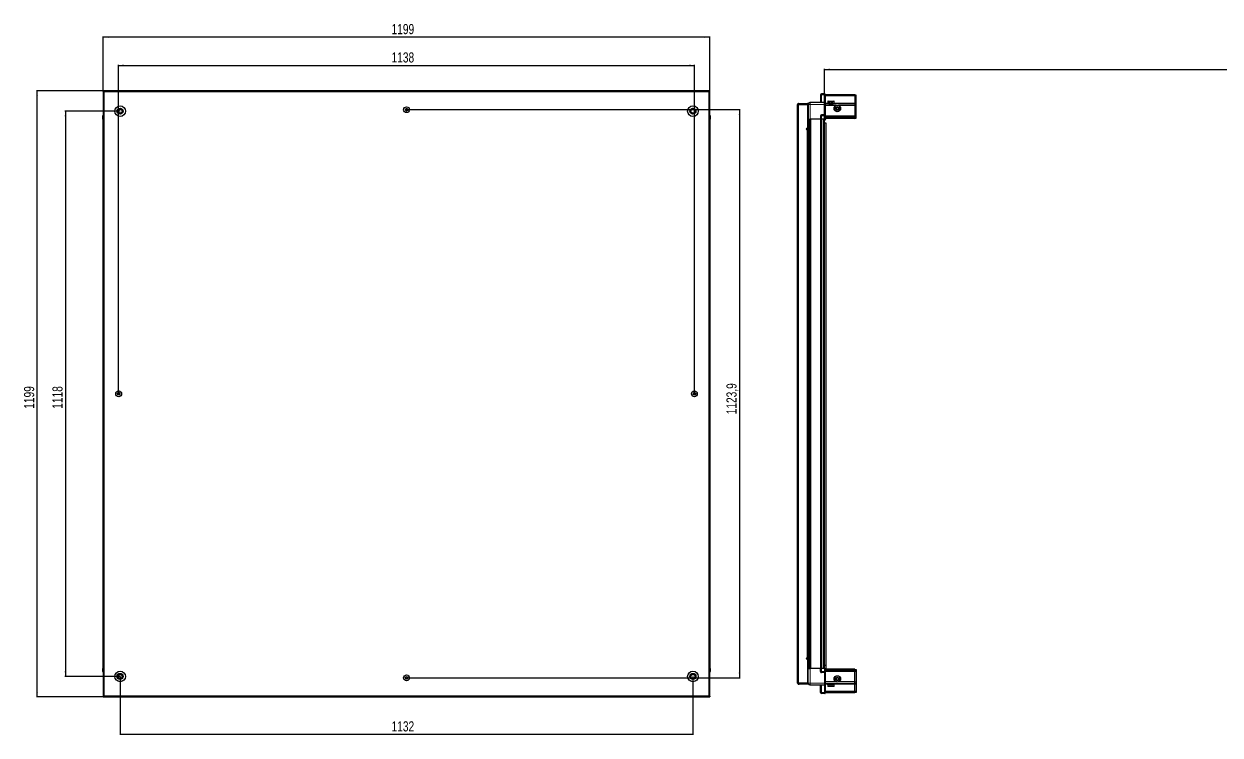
# Model space of a CAD drawing. Header units: millimetres. Extents: x 1315 to 6267, y -1645 to 1961.
# Drawn here: x 1315 to 3678, y 501 to 1908 of the extents above; entities that cross this region are included whole.
import ezdxf

# ---------------------------------------------------------------- set-up
doc = ezdxf.new("R2010")
doc.units = ezdxf.units.MM
doc.layers.add('FORMAT', color=7, linetype='Continuous')
doc.styles.add('SLDTEXTSTYLE0', font='TXT', dxfattribs={"width": 0.75})
doc.dimstyles.new('SLDDIMSTYLE0', dxfattribs={"dimtxt": 20, "dimasz": 10, "dimexe": 0, "dimexo": 0.0625, "dimgap": 5, "dimtad": 2, "dimdec": 1, "dimrnd": 1e-09, "dimzin": 12, "dimdsep": 46, "dimtxsty": 'SLDTEXTSTYLE0', "dimsah": 1, "dimcen": 0.09, "dimadec": 0, "dimazin": 3, "dimtfac": 1, "dimtofl": 0, "dimtmove": 0, "dimatfit": 3, "dimfxl": 0, "dimfrac": 2, "dimtolj": 1, "dimtzin": 12, "dimarcsym": 0})

# ---------------------------------------------------------------- blocks, each defined once
blk = doc.blocks.new('_D')
at = {"layer": 'FORMAT'}
for p, q in [((1471.3, 1775.8), (1339.8, 1775.8)), ((1340.8, 576.8), (1340.8, 1775.8)), ((1471.3, 576.8), (1339.8, 576.8))]:
    blk.add_line(p, q, dxfattribs=at)
for points in [[(1340.8, 1775.8), (1339.3, 1765.8), (1342.4, 1765.8)], [(1340.8, 576.8), (1342.4, 586.8), (1339.3, 586.8)]]:
    blk.add_solid(points, dxfattribs=at)
at = {"layer": 'FORMAT', "insert": (1315, 1146.8), "char_height": 20, "attachment_point": 1, "rotation": 90, "style": 'SLDTEXTSTYLE0'}
blk.add_mtext('1199', dxfattribs=at)
blk = doc.blocks.new('_D_1')
at = {"layer": 'FORMAT'}
for p, q in [((1471.3, 1775.8), (1471.3, 1882.8)), ((2670.3, 1881.8), (1471.3, 1881.8)), ((2670.3, 1775.8), (2670.3, 1882.8))]:
    blk.add_line(p, q, dxfattribs=at)
for points in [[(1471.3, 1881.8), (1481.3, 1880.3), (1481.3, 1883.4)], [(2670.3, 1881.8), (2660.3, 1883.4), (2660.3, 1880.3)]]:
    blk.add_solid(points, dxfattribs=at)
at = {"layer": 'FORMAT', "insert": (2041.3, 1907.6), "char_height": 20, "attachment_point": 1, "style": 'SLDTEXTSTYLE0'}
blk.add_mtext('1199', dxfattribs=at)
blk = doc.blocks.new('_D_2')
at = {"layer": 'FORMAT'}
for p, q in [((1504.8, 617.3), (1504.8, 501.8)), ((2636.8, 617.3), (2636.8, 501.8)), ((1504.8, 502.8), (2636.8, 502.8))]:
    blk.add_line(p, q, dxfattribs=at)
for points in [[(1504.8, 502.8), (1514.8, 501.3), (1514.8, 504.4)], [(2636.8, 502.8), (2626.8, 504.4), (2626.8, 501.3)]]:
    blk.add_solid(points, dxfattribs=at)
at = {"layer": 'FORMAT', "insert": (2041.3, 528.6), "char_height": 20, "attachment_point": 1, "style": 'SLDTEXTSTYLE0'}
blk.add_mtext('1132', dxfattribs=at)
blk = doc.blocks.new('_D_3')
at = {"layer": 'FORMAT'}
for p, q in [((1501.8, 1176.3), (1501.8, 1826.8)), ((1501.8, 1825.8), (2639.8, 1825.8)), ((2639.8, 1176.3), (2639.8, 1826.8))]:
    blk.add_line(p, q, dxfattribs=at)
for points in [[(1501.8, 1825.8), (1511.8, 1824.3), (1511.8, 1827.4)], [(2639.8, 1825.8), (2629.8, 1827.4), (2629.8, 1824.3)]]:
    blk.add_solid(points, dxfattribs=at)
at = {"layer": 'FORMAT', "insert": (2041.3, 1851.6), "char_height": 20, "attachment_point": 1, "style": 'SLDTEXTSTYLE0'}
blk.add_mtext('1138', dxfattribs=at)
blk = doc.blocks.new('_D_4')
at = {"layer": 'FORMAT'}
for p, q in [((2070.8, 1738.3), (2729.8, 1738.3)), ((2728.8, 1738.3), (2728.8, 614.5)), ((2070.8, 614.5), (2729.8, 614.5))]:
    blk.add_line(p, q, dxfattribs=at)
for points in [[(2728.8, 1738.3), (2727.3, 1728.3), (2730.4, 1728.3)], [(2728.8, 614.5), (2730.4, 624.5), (2727.3, 624.5)]]:
    blk.add_solid(points, dxfattribs=at)
at = {"layer": 'FORMAT', "insert": (2703, 1135.8), "char_height": 20, "attachment_point": 1, "rotation": 90, "style": 'SLDTEXTSTYLE0'}
blk.add_mtext('1123,9', dxfattribs=at)
blk = doc.blocks.new('_D_5')
at = {"layer": 'FORMAT'}
for p, q in [((1504.8, 1735.3), (1395.8, 1735.3)), ((1396.8, 1735.3), (1396.8, 617.3)), ((1504.8, 617.3), (1395.8, 617.3))]:
    blk.add_line(p, q, dxfattribs=at)
for points in [[(1396.8, 1735.3), (1395.3, 1725.3), (1398.4, 1725.3)], [(1396.8, 617.3), (1398.4, 627.3), (1395.3, 627.3)]]:
    blk.add_solid(points, dxfattribs=at)
at = {"layer": 'FORMAT', "insert": (1371, 1146.8), "char_height": 20, "attachment_point": 1, "rotation": 90, "style": 'SLDTEXTSTYLE0'}
blk.add_mtext('1118', dxfattribs=at)
blk = doc.blocks.new('_D_6')
at = {"layer": 'FORMAT'}
for p, q in [((2897, 1719.3), (2897, 1818.8)), ((2897, 1817.8), (4797, 1817.8)), ((4797, 1719.3), (4797, 1818.8))]:
    blk.add_line(p, q, dxfattribs=at)
for points in [[(2897, 1817.8), (2907, 1816.3), (2907, 1819.4)], [(4797, 1817.8), (4787, 1819.4), (4787, 1816.3)]]:
    blk.add_solid(points, dxfattribs=at)
at = {"layer": 'FORMAT', "insert": (3817.4, 1843.6), "char_height": 20, "attachment_point": 1, "style": 'SLDTEXTSTYLE0'}
blk.add_mtext('1900', dxfattribs=at)

msp = doc.modelspace()

# ---------------------------------------------------------------- linework, layer by layer
at = {"color": 7, "linetype": 'Continuous', "lineweight": 25}
for p, q in [((1471.32, 1774.32), (1471.32, 1775.82)), ((1473.42, 1775.82), (1471.32, 1775.82)), ((1471.32, 1774.32), (1473.42, 1774.32)), ((1471.32, 1774.32), (1471.32, 1773.72)), ((1471.32, 1773.72), (1471.32, 578.92)), ((1471.32, 1773.72), (1473.42, 1773.72)), ((1473.42, 1775.82), (1473.42, 1773.72)), ((2668.22, 1775.82), (1473.42, 1775.82)), ((2668.22, 1773.72), (2668.22, 1775.82)), ((2670.32, 1775.82), (2668.22, 1775.82)), ((2668.22, 1774.32), (2670.32, 1774.32)), ((2668.22, 1773.72), (2670.32, 1773.72)), ((2670.32, 1774.32), (2670.32, 1775.82)), ((2670.32, 1773.72), (2670.32, 1774.32)), ((2670.32, 578.92), (2670.32, 1773.72)), ((2845.73, 1749.07), (2845.73, 1750.57)), ((2845.73, 1750.57), (2846.63, 1750.57)), ((2846.63, 1750.57), (2863.13, 1750.57)), ((2846.63, 1749.07), (2846.63, 1750.57)), ((2863.13, 1749.07), (2863.13, 1750.57)), ((2897.13, 1752.32), (2868.13, 1752.32)), ((2889.13, 1767.32), (2889.13, 1752.32)), ((2897.13, 1769.32), (2891.13, 1769.32)), ((2897.13, 1769.32), (2897.46, 1769.32)), ((2897.13, 1769.32), (2897.13, 1767.32)), ((2897.13, 1752.52), (2897.13, 1767.32)), ((2897.13, 1752.52), (2897.13, 1767.32)), ((2897.13, 1752.32), (2897.13, 1752.52)), ((2897.13, 1752.32), (2898.33, 1752.32)), ((2897.13, 1748.32), (2897.13, 1752.32)), ((2898.33, 1768.82), (2897.46, 1769.32)), ((2898.33, 1767.32), (2898.33, 1768.82)), ((2956.63, 1767.82), (2898.33, 1767.82)), ((2898.33, 1767.32), (2898.33, 1752.52)), ((2956.63, 1765.32), (2898.33, 1765.32)), ((2898.33, 1752.52), (2898.33, 1752.32)), ((2898.33, 1752.32), (2898.33, 1748.32)), ((2956.63, 1749.82), (2898.33, 1749.82)), ((2903.13, 1754.22), (2903.13, 1751.82)), ((2903.13, 1751.82), (2903.13, 1751.32)), ((2903.13, 1751.32), (2903.26, 1751.32)), ((2903.45, 1751.82), (2903.26, 1751.82)), ((2903.26, 1751.82), (2903.26, 1751.32)), ((2903.26, 1751.32), (2903.45, 1751.32)), ((2903.45, 1751.82), (2903.45, 1751.32)), ((2903.45, 1751.32), (2903.98, 1751.32)), ((2903.93, 1755.02), (2911.09, 1755.02)), ((2904.38, 1751.82), (2903.98, 1751.82)), ((2903.98, 1751.82), (2903.98, 1751.32)), ((2903.98, 1751.32), (2904.38, 1751.32)), ((2904.38, 1751.82), (2904.38, 1751.32)), ((2904.38, 1751.32), (2905.25, 1751.32)), ((2905.23, 1751.32), (2905.23, 1751.22)), ((2905.23, 1751.22), (2914.03, 1751.22)), ((2905.82, 1751.82), (2905.25, 1751.82)), ((2905.25, 1751.82), (2905.25, 1751.32)), ((2905.25, 1751.32), (2905.82, 1751.32)), ((2905.63, 1750.82), (2906.32, 1750.34)), ((2905.63, 1750.82), (2910.66, 1750.82)), ((2906.32, 1750.34), (2905.63, 1749.86)), ((2905.63, 1749.86), (2905.63, 1749.82)), ((2905.63, 1749.86), (2910.66, 1749.86)), ((2905.82, 1751.82), (2905.82, 1751.32)), ((2905.82, 1751.32), (2906.95, 1751.32)), ((2906.32, 1750.34), (2910.48, 1750.34)), ((2907.64, 1751.82), (2906.95, 1751.82)), ((2906.95, 1751.82), (2906.95, 1751.32)), ((2906.95, 1751.32), (2907.64, 1751.32)), ((2907.64, 1751.82), (2907.64, 1751.32)), ((2907.64, 1751.32), (2908.91, 1751.32)), ((2909.65, 1751.82), (2908.91, 1751.82)), ((2908.91, 1751.82), (2908.91, 1751.32)), ((2908.91, 1751.32), (2909.14, 1751.32)), ((2909.14, 1751.82), (2909.14, 1751.32)), ((2909.64, 1751.82), (2909.64, 1751.32)), ((2909.64, 1751.32), (2909.65, 1751.32)), ((2909.65, 1751.82), (2909.65, 1751.32)), ((2909.65, 1751.32), (2910.94, 1751.32)), ((2910.48, 1750.34), (2912.94, 1750.34)), ((2910.66, 1750.82), (2913.63, 1750.82)), ((2910.66, 1749.86), (2913.63, 1749.86)), ((2911.65, 1751.82), (2910.94, 1751.82)), ((2910.94, 1751.82), (2910.94, 1751.32)), ((2911, 1751.82), (2911, 1751.32)), ((2911, 1751.32), (2911.65, 1751.32)), ((2911.09, 1755.02), (2915.33, 1755.02)), ((2911.65, 1751.82), (2911.65, 1751.32)), ((2911.65, 1751.32), (2912.84, 1751.32)), ((2913.46, 1751.82), (2912.84, 1751.82)), ((2912.84, 1751.82), (2912.84, 1751.32)), ((2912.84, 1751.32), (2913.46, 1751.32)), ((2912.94, 1750.34), (2913.63, 1750.82)), ((2913.63, 1749.86), (2912.94, 1750.34)), ((2913.46, 1751.82), (2913.46, 1751.32)), ((2913.46, 1751.32), (2914.43, 1751.32)), ((2913.63, 1749.82), (2913.63, 1749.86)), ((2914.03, 1751.22), (2914.03, 1751.32)), ((2914.9, 1751.82), (2914.43, 1751.82)), ((2914.43, 1751.82), (2914.43, 1751.32)), ((2914.43, 1751.32), (2914.9, 1751.32)), ((2914.9, 1751.82), (2914.9, 1751.32)), ((2914.9, 1751.32), (2915.55, 1751.32)), ((2915.82, 1751.82), (2915.55, 1751.82)), ((2915.55, 1751.82), (2915.55, 1751.32)), ((2915.55, 1751.32), (2915.82, 1751.32)), ((2915.82, 1751.82), (2915.82, 1751.32)), ((2915.82, 1751.32), (2916.09, 1751.32)), ((2916.13, 1751.82), (2916.09, 1751.82)), ((2916.09, 1751.82), (2916.09, 1751.32)), ((2916.09, 1751.32), (2916.13, 1751.32)), ((2916.13, 1751.82), (2916.13, 1754.22)), ((2916.13, 1751.82), (2916.13, 1751.32)), ((2956.63, 1767.82), (2956.63, 1765.32)), ((2959.63, 1767.02), (2956.63, 1767.82)), ((2956.63, 1765.32), (2956.63, 1750.82)), ((2959.63, 1765.17), (2956.63, 1765.32)), ((2956.63, 1750.82), (2956.63, 1749.82)), ((2956.63, 1749.82), (2956.63, 1746.32)), ((2959.63, 1749.02), (2956.63, 1749.82)), ((2959.63, 1765.17), (2959.63, 1767.02)), ((2959.63, 1750.82), (2959.63, 1765.17)), ((2959.63, 1749.02), (2959.63, 1750.82)), ((1470.82, 1725.82), (1470.82, 1719.32)), ((1470.82, 1719.32), (1470.82, 1725.82)), ((2670.32, 1727.15), (2670.32, 1727.15)), ((2670.82, 1725.82), (2670.82, 1719.32)), ((2670.82, 1719.32), (2670.82, 1725.82)), ((2843.63, 1743.96), (2843.33, 1743.96)), ((2843.33, 1732.39), (2843.33, 1743.96)), ((2843.33, 1732.39), (2843.63, 1732.39)), ((2845.13, 1748.47), (2843.63, 1748.47)), ((2843.63, 1747.97), (2843.63, 1748.47)), ((2843.63, 604.67), (2843.63, 1747.97)), ((2845.73, 1749.07), (2846.63, 1749.07)), ((2845.73, 1748.57), (2863.13, 1748.57)), ((2846.63, 1749.07), (2863.13, 1749.07)), ((2864.63, 1748.57), (2863.13, 1748.57)), ((2863.13, 1748.57), (2863.13, 1701.07)), ((2864.63, 1748.32), (2864.63, 1719.32)), ((2889.13, 1725.82), (2889.13, 1719.32)), ((2897.13, 1727.82), (2891.13, 1727.82)), ((2897.13, 1728.02), (2897.13, 1748.32)), ((2897.13, 1727.82), (2897.13, 1728.02)), ((2897.13, 1727.82), (2897.13, 1725.82)), ((2897.13, 1727.82), (2898.33, 1727.82)), ((2897.13, 1719.32), (2897.13, 1725.82)), ((2897.13, 1719.32), (2897.13, 1725.82)), ((2897.46, 1719.32), (2897.46, 1725.82)), ((2898.33, 1748.32), (2898.33, 1728.02)), ((2919.63, 1746.32), (2898.33, 1746.32)), ((2898.33, 1728.02), (2898.33, 1727.82)), ((2898.33, 1727.15), (2898.33, 1727.82)), ((2898.33, 1727.15), (2898.33, 1719.32)), ((2956.63, 1746.32), (2924.63, 1746.32)), ((2956.63, 1746.32), (2956.63, 1725.82)), ((2956.63, 1746.32), (2959.63, 1745.99)), ((2956.63, 1725.82), (2956.63, 1724.82)), ((2959.63, 1745.99), (2959.63, 1749.02)), ((2959.63, 1725.82), (2959.63, 1745.99)), ((2959.63, 1724.02), (2959.63, 1725.82)), ((1470.82, 1719.32), (1470.82, 1719.32)), ((1471.32, 1719.32), (1470.82, 1719.32)), ((1470.97, 1719.32), (1470.97, 633.32)), ((2670.32, 1719.32), (2670.82, 1719.32)), ((2670.67, 633.32), (2670.67, 1719.32)), ((2670.82, 1719.32), (2670.82, 1719.32)), ((2670.82, 1719.32), (2670.82, 1719.32)), ((2863.13, 1722.07), (2864.63, 1722.07)), ((2864.63, 1719.32), (2863.13, 1719.32)), ((2865.28, 633.32), (2865.28, 1719.32)), ((2867.07, 1719.32), (2867.07, 633.32)), ((2867.1, 1719.32), (2867.1, 633.32)), ((2889.13, 1719.32), (2868.13, 1719.32)), ((2889.13, 1719.32), (2891.13, 1719.32)), ((2889.78, 633.32), (2889.78, 1719.32)), ((2897.13, 1719.32), (2891.13, 1719.32)), ((2896.98, 633.32), (2896.98, 1719.32)), ((2896.98, 1712.32), (2899.48, 1712.32)), ((2897.13, 1719.32), (2897.46, 1719.32)), ((2897.13, 1719.32), (2897.13, 1719.32)), ((2898.33, 1719.32), (2897.46, 1719.32)), ((2897.46, 1719.32), (2897.46, 1719.32)), ((2956.63, 1724.82), (2898.33, 1724.82)), ((2956.63, 1723.82), (2898.33, 1723.82)), ((2956.63, 1722.32), (2898.33, 1722.32)), ((2956.63, 1720.82), (2898.33, 1720.82)), ((2899.48, 1712.32), (2899.48, 638.82)), ((2956.63, 1724.82), (2956.63, 1723.82)), ((2956.63, 1724.82), (2959.63, 1724.02)), ((2956.63, 1723.82), (2956.63, 1722.32)), ((2956.63, 1723.82), (2959.63, 1723.28)), ((2956.63, 1722.32), (2959.63, 1722.78)), ((2956.63, 1722.32), (2956.63, 1720.82)), ((2956.63, 1720.82), (2959.63, 1721.63)), ((2959.63, 1723.28), (2959.63, 1724.02)), ((2959.63, 1722.78), (2959.63, 1723.28)), ((2959.63, 1721.63), (2959.63, 1722.78)), ((2863.13, 1701.07), (2861.78, 1701.07)), ((2861.78, 1699.07), (2862.53, 1699.07)), ((2862.53, 1699.07), (2864.63, 1699.07)), ((2864.63, 1699.07), (2864.63, 653.57)), ((2843.63, 1182.11), (2843.33, 1182.11)), ((2843.33, 1170.54), (2843.33, 1182.11)), ((2865.13, 1185.82), (2865.13, 1166.82)), ((2843.33, 1170.54), (2843.63, 1170.54)), ((2862.53, 653.57), (2861.78, 653.57)), ((2861.78, 651.57), (2863.13, 651.57)), ((2864.63, 653.57), (2862.53, 653.57)), ((2863.13, 651.57), (2863.13, 604.07)), ((2899.48, 638.82), (2896.98, 638.82)), ((2899.48, 638.82), (2899.48, 631.82)), ((1470.82, 626.82), (1470.82, 633.32)), ((1470.82, 633.32), (1470.82, 633.32)), ((1470.82, 633.32), (1470.82, 633.32)), ((1470.82, 633.32), (1470.82, 626.82)), ((1471.32, 633.32), (1470.82, 633.32)), ((1471.32, 625.5), (1471.32, 625.5)), ((2670.32, 633.32), (2670.82, 633.32)), ((2670.82, 633.32), (2670.82, 633.32)), ((2670.82, 626.82), (2670.82, 633.32)), ((2670.82, 633.32), (2670.82, 626.82)), ((2843.63, 620.26), (2843.33, 620.26)), ((2843.33, 610.58), (2843.33, 620.26)), ((2864.63, 633.32), (2863.13, 633.32)), ((2864.63, 630.57), (2863.13, 630.57)), ((2864.63, 604.32), (2864.63, 633.32)), ((2889.13, 633.32), (2868.13, 633.32)), ((2889.13, 626.82), (2889.13, 633.32)), ((2889.13, 633.32), (2891.13, 633.32)), ((2897.13, 633.32), (2891.13, 633.32)), ((2897.13, 624.82), (2891.13, 624.82)), ((2897.13, 626.82), (2897.13, 633.32)), ((2897.13, 633.32), (2897.46, 633.32)), ((2897.13, 626.82), (2897.13, 624.82)), ((2897.13, 626.82), (2897.13, 624.82)), ((2897.13, 624.82), (2898.33, 624.82)), ((2897.13, 624.62), (2897.13, 624.82)), ((2897.13, 604.32), (2897.13, 624.62)), ((2897.46, 626.82), (2897.46, 633.32)), ((2897.46, 633.32), (2898.33, 633.32)), ((2898.33, 633.32), (2898.33, 625.5)), ((2956.63, 631.82), (2898.33, 631.82)), ((2956.63, 630.32), (2898.33, 630.32)), ((2956.63, 628.82), (2898.33, 628.82)), ((2956.63, 627.82), (2898.33, 627.82)), ((2898.33, 624.82), (2898.33, 625.5)), ((2898.33, 624.82), (2898.33, 624.62)), ((2898.33, 624.62), (2898.33, 604.32)), ((2956.63, 630.32), (2956.63, 631.82)), ((2956.63, 631.82), (2959.63, 631.02)), ((2956.63, 628.82), (2956.63, 630.32)), ((2956.63, 630.32), (2959.63, 629.87)), ((2956.63, 628.82), (2959.63, 629.37)), ((2956.63, 627.82), (2956.63, 628.82)), ((2956.63, 627.82), (2959.63, 628.63)), ((2956.63, 626.82), (2956.63, 627.82)), ((2956.63, 606.32), (2956.63, 626.82)), ((2959.63, 631.02), (2959.63, 629.87)), ((2959.63, 629.87), (2959.63, 629.37)), ((2959.63, 629.37), (2959.63, 628.63)), ((2959.63, 628.63), (2959.63, 626.82)), ((2959.63, 626.82), (2959.63, 606.66)), ((2843.33, 608.69), (2843.33, 610.58)), ((2843.33, 608.69), (2843.63, 608.69)), ((2843.63, 604.17), (2843.63, 604.67)), ((2845.13, 604.17), (2843.63, 604.17)), ((2863.13, 604.07), (2845.73, 604.07)), ((2845.73, 603.57), (2845.73, 602.07)), ((2845.73, 603.57), (2846.63, 603.57)), ((2845.73, 602.07), (2846.63, 602.07)), ((2863.13, 603.57), (2846.63, 603.57)), ((2846.63, 603.57), (2846.63, 602.07)), ((2863.13, 602.07), (2846.63, 602.07)), ((2863.13, 604.07), (2864.63, 604.07)), ((2863.13, 603.57), (2863.13, 602.07)), ((2897.13, 600.32), (2868.13, 600.32)), ((2889.13, 585.32), (2889.13, 600.32)), ((2897.13, 600.32), (2897.13, 604.32)), ((2897.13, 600.32), (2898.33, 600.32)), ((2897.13, 600.12), (2897.13, 600.32)), ((2897.13, 585.32), (2897.13, 600.12)), ((2919.63, 606.32), (2898.33, 606.32)), ((2898.33, 604.32), (2898.33, 600.32)), ((2956.63, 602.82), (2898.33, 602.82)), ((2898.33, 600.32), (2898.33, 600.12)), ((2898.33, 600.12), (2898.33, 585.32)), ((2903.13, 601.32), (2903.13, 598.42)), ((2903.22, 601.32), (2903.13, 601.32)), ((2903.22, 600.82), (2903.22, 601.32)), ((2903.39, 601.32), (2903.22, 601.32)), ((2903.22, 600.82), (2903.39, 600.82)), ((2903.39, 600.82), (2903.39, 601.32)), ((2903.88, 601.32), (2903.39, 601.32)), ((2903.88, 600.82), (2903.88, 601.32)), ((2904.26, 601.32), (2903.88, 601.32)), ((2903.88, 600.82), (2904.26, 600.82)), ((2904.08, 597.62), (2903.93, 597.62)), ((2915.33, 597.62), (2904.08, 597.62)), ((2904.26, 600.82), (2904.26, 601.32)), ((2905.1, 601.32), (2904.26, 601.32)), ((2905.1, 600.82), (2905.1, 601.32)), ((2905.66, 601.32), (2905.1, 601.32)), ((2905.1, 600.82), (2905.66, 600.82)), ((2905.23, 601.42), (2905.23, 601.32)), ((2910.62, 601.42), (2905.23, 601.42)), ((2905.63, 602.82), (2905.63, 602.79)), ((2905.63, 602.79), (2906.32, 602.31)), ((2905.73, 602.79), (2905.63, 602.79)), ((2906.32, 602.31), (2905.63, 601.82)), ((2905.73, 601.82), (2905.63, 601.82)), ((2905.66, 600.82), (2905.66, 601.32)), ((2906.76, 601.32), (2905.66, 601.32)), ((2913.63, 602.79), (2905.73, 602.79)), ((2913.63, 601.82), (2905.73, 601.82)), ((2906.4, 602.31), (2906.32, 602.31)), ((2912.94, 602.31), (2906.4, 602.31)), ((2906.76, 600.82), (2906.76, 601.32)), ((2907.44, 601.32), (2906.76, 601.32)), ((2906.76, 600.82), (2907.44, 600.82)), ((2907.44, 600.82), (2907.44, 601.32)), ((2908.71, 601.32), (2907.44, 601.32)), ((2908.71, 600.82), (2908.71, 601.32)), ((2909, 601.32), (2908.71, 601.32)), ((2908.71, 600.82), (2909.44, 600.82)), ((2909, 600.82), (2909, 601.32)), ((2909.44, 600.82), (2909.44, 601.32)), ((2910.74, 601.32), (2909.44, 601.32)), ((2914.03, 601.42), (2910.62, 601.42)), ((2910.74, 600.82), (2910.74, 601.32)), ((2910.74, 600.82), (2911.46, 600.82)), ((2910.87, 600.82), (2910.87, 601.32)), ((2911.46, 601.32), (2910.87, 601.32)), ((2911.46, 600.82), (2911.46, 601.32)), ((2912.66, 601.32), (2911.46, 601.32)), ((2912.66, 600.82), (2912.66, 601.32)), ((2913.3, 601.32), (2912.66, 601.32)), ((2912.66, 600.82), (2913.3, 600.82)), ((2912.94, 602.31), (2913.63, 602.79)), ((2913.63, 601.82), (2912.94, 602.31)), ((2913.3, 600.82), (2913.3, 601.32)), ((2914.29, 601.32), (2913.3, 601.32)), ((2913.63, 602.79), (2913.63, 602.82)), ((2914.03, 601.32), (2914.03, 601.42)), ((2914.29, 600.82), (2914.29, 601.32)), ((2914.77, 601.32), (2914.29, 601.32)), ((2914.29, 600.82), (2914.77, 600.82)), ((2914.77, 600.82), (2914.77, 601.32)), ((2915.46, 601.32), (2914.77, 601.32)), ((2915.46, 600.82), (2915.46, 601.32)), ((2915.75, 601.32), (2915.46, 601.32)), ((2915.46, 600.82), (2915.75, 600.82)), ((2915.75, 600.82), (2915.75, 601.32)), ((2916.06, 601.32), (2915.75, 601.32)), ((2916.06, 600.82), (2916.06, 601.32)), ((2916.12, 601.32), (2916.06, 601.32)), ((2916.06, 600.82), (2916.12, 600.82)), ((2916.12, 600.82), (2916.12, 601.32)), ((2916.13, 601.32), (2916.12, 601.32)), ((2916.13, 598.42), (2916.13, 601.32)), ((2956.63, 606.32), (2924.63, 606.32)), ((2956.63, 606.32), (2959.63, 606.66)), ((2956.63, 602.82), (2956.63, 606.32)), ((2959.63, 603.63), (2956.63, 602.82)), ((2956.63, 601.82), (2956.63, 602.82)), ((2956.63, 587.32), (2956.63, 601.82)), ((2959.63, 606.66), (2959.63, 603.63)), ((2959.63, 603.63), (2959.63, 601.82)), ((2959.63, 601.82), (2959.63, 587.48)), ((1473.42, 578.92), (1471.32, 578.92)), ((1471.32, 578.92), (1471.32, 578.32)), ((1471.32, 578.32), (1471.32, 576.82)), ((1473.42, 578.32), (1471.32, 578.32)), ((1471.32, 576.82), (1473.42, 576.82)), ((1473.42, 578.92), (1473.42, 576.82)), ((1473.42, 576.82), (2668.22, 576.82)), ((2668.22, 576.82), (2668.22, 578.92)), ((2670.32, 578.92), (2668.22, 578.92)), ((2670.32, 578.32), (2668.22, 578.32)), ((2668.22, 576.82), (2670.32, 576.82)), ((2670.32, 578.32), (2670.32, 578.92)), ((2670.32, 578.32), (2670.32, 576.82)), ((2897.13, 583.32), (2891.13, 583.32)), ((2897.13, 585.32), (2897.13, 583.32)), ((2897.13, 583.32), (2897.46, 583.32)), ((2897.13, 583.32), (2897.46, 583.32)), ((2897.13, 583.32), (2897.13, 583.32)), ((2897.46, 583.32), (2898.33, 583.82)), ((2897.46, 583.32), (2898.33, 583.82)), ((2956.63, 587.32), (2898.33, 587.32)), ((2898.33, 583.82), (2898.33, 585.32)), ((2956.63, 584.82), (2898.33, 584.82)), ((2959.63, 587.48), (2956.63, 587.32)), ((2956.63, 584.82), (2956.63, 587.32)), ((2959.63, 585.63), (2956.63, 584.82)), ((2959.63, 587.48), (2959.63, 585.63))]:
    msp.add_line(p, q, dxfattribs=at)
at = {"color": 8, "linetype": 'Continuous', "lineweight": 18}
for p, q in [((2668.22, 1773.72), (1473.42, 1773.72)), ((1473.42, 1773.72), (1473.42, 578.92)), ((2668.22, 578.92), (2668.22, 1773.72)), ((2891.13, 1767.32), (2889.13, 1767.32)), ((2891.13, 1767.32), (2891.13, 1769.32)), ((2891.13, 1752.32), (2891.13, 1767.32)), ((2897.13, 1767.32), (2891.13, 1767.32)), ((2897.13, 1767.32), (2898.33, 1767.32)), ((2897.13, 1752.52), (2898.33, 1752.52)), ((2905.63, 1750.82), (2898.33, 1750.82)), ((2903.13, 1754.22), (2911.3, 1754.22)), ((2911.3, 1754.22), (2916.13, 1754.22)), ((2956.63, 1750.82), (2913.63, 1750.82)), ((2959.63, 1750.82), (2956.63, 1750.82)), ((1471.32, 1725.82), (1470.82, 1725.82)), ((2670.32, 1725.82), (2670.82, 1725.82)), ((2845.73, 1748.57), (2845.73, 604.07)), ((2868.13, 1719.32), (2868.13, 1748.32)), ((2897.13, 1748.32), (2868.13, 1748.32)), ((2889.13, 1725.82), (2891.13, 1725.82)), ((2891.13, 1725.82), (2891.13, 1727.82)), ((2891.13, 1719.32), (2891.13, 1725.82)), ((2897.13, 1725.82), (2891.13, 1725.82)), ((2897.13, 1748.32), (2898.33, 1748.32)), ((2897.13, 1728.02), (2898.33, 1728.02)), ((2897.13, 1725.82), (2897.46, 1725.82)), ((2956.63, 1725.82), (2898.33, 1725.82)), ((2956.63, 1725.82), (2959.63, 1725.82)), ((2864.63, 1699.07), (2864.63, 1719.32)), ((2865.86, 1719.32), (2865.86, 633.32)), ((2868.31, 633.32), (2868.31, 1719.32)), ((2869.72, 1719.32), (2869.72, 633.32)), ((2889.13, 633.32), (2889.13, 1719.32)), ((2891.78, 633.32), (2891.78, 1719.32)), ((2894.98, 633.32), (2894.98, 1719.32)), ((2897.13, 1719.32), (2897.46, 1719.32)), ((2862.53, 653.57), (2862.53, 1699.07)), ((2864.63, 633.32), (2864.63, 653.57)), ((1471.32, 626.82), (1470.82, 626.82)), ((2670.32, 626.82), (2670.82, 626.82)), ((2868.13, 633.32), (2868.13, 604.32)), ((2889.13, 626.82), (2891.13, 626.82)), ((2891.13, 633.32), (2891.13, 626.82)), ((2891.13, 626.82), (2891.13, 624.82)), ((2897.13, 626.82), (2891.13, 626.82)), ((2897.13, 626.82), (2897.46, 626.82)), ((2898.33, 624.62), (2897.13, 624.62)), ((2956.63, 626.82), (2898.33, 626.82)), ((2956.63, 626.82), (2959.63, 626.82)), ((2897.13, 604.32), (2868.13, 604.32)), ((2891.13, 600.32), (2891.13, 585.32)), ((2897.13, 604.32), (2898.33, 604.32)), ((2898.33, 600.12), (2897.13, 600.12)), ((2905.63, 601.82), (2898.33, 601.82)), ((2903.3, 598.42), (2903.13, 598.42)), ((2916.13, 598.42), (2903.3, 598.42)), ((2956.63, 601.82), (2913.63, 601.82)), ((2959.63, 601.82), (2956.63, 601.82)), ((1473.42, 578.92), (2668.22, 578.92)), ((2891.13, 585.32), (2889.13, 585.32)), ((2897.13, 585.32), (2891.13, 585.32)), ((2891.13, 585.32), (2891.13, 583.32)), ((2897.13, 585.32), (2898.33, 585.32))]:
    msp.add_line(p, q, dxfattribs=at)
at = {"color": 7, "linetype": 'Continuous', "lineweight": 25}
for centre, radius in [((1504.82, 1735.32), 10.5), ((1504.82, 1735.32), 6), ((1504.82, 1735.32), 3.9), ((2070.82, 1738.17), 5.79), ((2070.82, 1738.17), 1.85), ((2636.82, 1735.32), 10.5), ((2636.82, 1735.32), 6), ((2636.82, 1735.32), 3.9), ((2922.13, 1740.32), 6.5), ((2922.13, 1740.32), 3.46), ((1501.97, 1176.32), 5.79), ((2639.67, 1176.32), 5.79), ((1501.97, 1176.32), 1.85), ((2639.67, 1176.32), 1.85), ((1504.82, 617.32), 10.5), ((1504.82, 617.32), 6), ((1504.82, 617.32), 3.9), ((2070.82, 614.47), 5.79), ((2070.82, 614.47), 1.85), ((2636.82, 617.32), 10.5), ((2636.82, 617.32), 6), ((2636.82, 617.32), 3.9), ((2922.13, 612.32), 6.5), ((2922.13, 612.32), 3.46)]:
    msp.add_circle(centre, radius, dxfattribs=at)
at = {"color": 8, "linetype": 'Continuous', "lineweight": 18}
for centre in [(2922.13, 1740.32), (2922.13, 612.32)]:
    msp.add_circle(centre, 5.7, dxfattribs=at)
at = {"color": 7, "linetype": 'Continuous', "lineweight": 25}
for centre, radius, start, end in [((2863.03, 1748.47), 2.1, 32.2369, 87.2706), ((2891.13, 1767.32), 2, 90, 180), ((2903.93, 1754.22), 0.8, 90, 180), ((2905.23, 1750.82), 0.4, 0, 90), ((2914.03, 1750.82), 0.4, 90, 180), ((2915.33, 1754.22), 0.8, 0, 90), ((1472.82, 1725.82), 2, 138.59038, 180), ((1504.82, 1735.32), 4.62, 120, 180), ((1504.82, 1735.32), 4.62, 180, 240), ((1504.82, 1735.32), 4.62, 60, 120), ((1504.82, 1735.32), 4.62, 240, 300), ((1504.82, 1735.32), 4.62, 360, 60), ((1504.82, 1735.32), 4.62, 300, 360), ((2636.82, 1735.32), 4.62, 120, 180), ((2636.82, 1735.32), 4.62, 180, 240), ((2636.82, 1735.32), 4.62, 60, 120), ((2636.82, 1735.32), 4.62, 240, 300), ((2636.82, 1735.32), 4.62, 360, 60), ((2636.82, 1735.32), 4.62, 300, 360), ((2668.82, 1725.82), 2, 33.78451, 41.40962), ((2668.82, 1725.82), 2, 0, 41.40962), ((2668.82, 1725.82), 2, 0, 19.56674), ((2845.63, 1748.07), 0.5, 90, 117.7907), ((2863.03, 1748.47), 0.6, 9.59407, 90), ((2891.13, 1725.82), 2, 90, 180), ((2922.13, 1740.32), 2.5, 161.00659, 221.00659), ((2922.13, 1740.32), 2.5, 101.00659, 161.00659), ((2922.13, 1740.32), 2.5, 221.00659, 281.00659), ((2922.13, 1740.32), 2.5, 41.00659, 101.00659), ((2922.13, 1740.32), 2.5, 281.00659, 341.00659), ((2922.13, 1740.32), 2.5, 341.00659, 41.00659), ((2894.48, 1721.97), 5, 300, 346.70293), ((2861.78, 1700.07), 1, 90, 270), ((2862.13, 1185.82), 3, 0, 33.55731), ((2862.13, 1166.82), 3, 326.44269, 0), ((2861.78, 652.57), 1, 90, 270), ((1472.82, 626.82), 2, 180, 221.40962), ((1472.82, 626.82), 2, 180, 221.40962), ((1504.82, 617.32), 4.62, 120, 180), ((1504.82, 617.32), 4.62, 180, 240), ((1504.82, 617.32), 4.62, 60, 120), ((1504.82, 617.32), 4.62, 0, 60), ((1504.82, 617.32), 4.62, 300, 0), ((2636.82, 617.32), 4.62, 120, 180), ((2636.82, 617.32), 4.62, 180, 240), ((2636.82, 617.32), 4.62, 60, 120), ((2636.82, 617.32), 4.62, 0, 60), ((2636.82, 617.32), 4.62, 300, 0), ((2668.82, 626.82), 2, 318.57492, 0), ((2668.82, 626.82), 2, 318.59038, 0), ((2891.13, 626.82), 2, 180, 270), ((2922.13, 612.32), 2.5, 67.98423, 127.98423), ((2922.13, 612.32), 2.5, 7.98423, 67.98423), ((1504.82, 617.32), 4.62, 240, 300), ((2636.82, 617.32), 4.62, 240, 300), ((2845.63, 604.57), 0.5, 243.58436, 270), ((2863.03, 604.17), 0.6, 270, 350.40593), ((2863.03, 604.17), 2.1, 272.7294, 327.8305), ((2903.93, 598.42), 0.8, 180, 270), ((2905.23, 601.82), 0.4, 270, 0), ((2914.03, 601.82), 0.4, 180, 270), ((2915.33, 598.42), 0.8, 270, 0), ((2922.13, 612.32), 2.5, 127.98423, 187.98423), ((2922.13, 612.32), 2.5, 187.98423, 247.98423), ((2922.13, 612.32), 2.5, 247.98423, 307.98423), ((2922.13, 612.32), 2.5, 307.98423, 7.98423), ((2891.13, 585.32), 2, 180, 270)]:
    msp.add_arc(centre, radius, start, end, dxfattribs=at)
for centre, start_param, end_param in [((2900.92, 1725.82), 2.4188584, 3.1415927), ((2900.92, 626.82), 3.1415927, 3.8643269)]:
    msp.add_ellipse(centre, major_axis=(3.46, 0), ratio=0.5773503, start_param=start_param, end_param=end_param, dxfattribs=at)
for points, knots in [([(2845.73, 1750.57), (2845.47, 1750.55), (2844.98, 1750.49), (2844.34, 1750.1), (2843.87, 1749.54), (2843.65, 1748.96), (2843.63, 1748.6), (2843.63, 1748.47)], [0, 0, 0, 0, 0.2302553, 0.4485219, 0.6667858, 0.8850496, 1, 1, 1, 1]), ([(2868.13, 1752.32), (2867.69, 1752.28), (2867.01, 1752.2), (2866.19, 1751.77), (2865.63, 1751.32), (2865.18, 1750.76), (2864.75, 1749.94), (2864.67, 1749.26), (2864.63, 1748.82)], [0, 0, 0, 0, 0.2394568, 0.3683607, 0.5, 0.6316393, 0.7605432, 1, 1, 1, 1]), ([(1500.2, 1735.32), (1500.53, 1735.9), (1501.1, 1736.88), (1501.92, 1738.3), (1502.33, 1739.01), (1502.51, 1739.32)], [0, 0, 0, 0, 0.4391308, 0.7513783, 1, 1, 1, 1]), ([(1502.51, 1731.32), (1502.18, 1731.9), (1501.61, 1732.88), (1500.79, 1734.3), (1500.38, 1735.01), (1500.2, 1735.32)], [0, 0, 0, 0, 0.4391308, 0.7513783, 1, 1, 1, 1]), ([(1502.51, 1739.32), (1502.71, 1739.32), (1503.42, 1739.32), (1504.72, 1739.32), (1506.11, 1739.32), (1506.86, 1739.32), (1507.13, 1739.32)], [0, 0, 0, 0, 0.1393293, 0.4852696, 0.8163565, 1, 1, 1, 1]), ([(1507.13, 1731.32), (1506.86, 1731.32), (1506.11, 1731.32), (1504.72, 1731.32), (1503.42, 1731.32), (1502.71, 1731.32), (1502.51, 1731.32)], [0, 0, 0, 0, 0.1836435, 0.5147304, 0.8606707, 1, 1, 1, 1]), ([(1507.13, 1739.32), (1507.46, 1738.75), (1508.03, 1737.77), (1508.85, 1736.35), (1509.26, 1735.64), (1509.44, 1735.32)], [0, 0, 0, 0, 0.4391308, 0.7513783, 1, 1, 1, 1]), ([(1509.44, 1735.32), (1509.11, 1734.75), (1508.54, 1733.77), (1507.72, 1732.35), (1507.31, 1731.64), (1507.13, 1731.32)], [0, 0, 0, 0, 0.4391308, 0.7513783, 1, 1, 1, 1]), ([(2068.73, 1740.04), (2068.72, 1740.03), (2068.71, 1740), (2068.71, 1739.95), (2068.73, 1739.8), (2068.87, 1739.44), (2069.06, 1738.94), (2068.96, 1738.31), (2068.64, 1737.91), (2068.36, 1737.63), (2068.21, 1737.45), (2068.16, 1737.36), (2068.15, 1737.32), (2068.16, 1737.29), (2068.18, 1737.26), (2068.24, 1737.22), (2068.5, 1737.15), (2068.97, 1737.09), (2069.64, 1736.85), (2069.96, 1736.21), (2070.06, 1735.75), (2070.16, 1735.5), (2070.21, 1735.45), (2070.24, 1735.43), (2070.27, 1735.43), (2070.31, 1735.44), (2070.34, 1735.46), (2070.41, 1735.51), (2070.56, 1735.68), (2070.8, 1735.98), (2071.17, 1736.34), (2071.78, 1736.51), (2072.3, 1736.38), (2072.68, 1736.28), (2072.83, 1736.27), (2072.89, 1736.29), (2072.91, 1736.31), (2072.93, 1736.34), (2072.93, 1736.4), (2072.91, 1736.54), (2072.77, 1736.9), (2072.58, 1737.41), (2072.68, 1738.04), (2073, 1738.44), (2073.28, 1738.72), (2073.43, 1738.9), (2073.48, 1738.98), (2073.49, 1739.03), (2073.48, 1739.06), (2073.46, 1739.08), (2073.4, 1739.13), (2073.14, 1739.2), (2072.67, 1739.25), (2072, 1739.5), (2071.68, 1740.13), (2071.58, 1740.6), (2071.48, 1740.85), (2071.43, 1740.9), (2071.4, 1740.91), (2071.37, 1740.92), (2071.33, 1740.91), (2071.3, 1740.89), (2071.23, 1740.84), (2071.08, 1740.67), (2070.84, 1740.37), (2070.47, 1740.01), (2069.86, 1739.84), (2069.34, 1739.97), (2068.96, 1740.06), (2068.81, 1740.07), (2068.75, 1740.06), (2068.74, 1740.04), (2068.73, 1740.04)], [0, 0, 0, 0, 0.0020087, 0.00442, 0.0093647, 0.0255282, 0.0677053, 0.0957862, 0.1246456, 0.1503415, 0.1605194, 0.1633943, 0.1656965, 0.1672448, 0.1688741, 0.1707699, 0.1786058, 0.2119941, 0.2499945, 0.2879948, 0.3213831, 0.329219, 0.3311148, 0.3327441, 0.3342924, 0.3362166, 0.3385353, 0.3413178, 0.349662, 0.3753578, 0.4042173, 0.4322982, 0.4744753, 0.4906388, 0.4966691, 0.49844, 0.5, 0.5020087, 0.50442, 0.5093647, 0.5255282, 0.5677053, 0.5957862, 0.6246456, 0.6503415, 0.6605194, 0.6633943, 0.6656965, 0.6672448, 0.6688741, 0.6707699, 0.6786058, 0.7119941, 0.7499945, 0.7879948, 0.8213831, 0.829219, 0.8311148, 0.8327441, 0.8342924, 0.8362166, 0.8385353, 0.8413178, 0.849662, 0.8753578, 0.9042173, 0.9322982, 0.9744753, 0.9906388, 0.9966691, 0.99844, 1, 1, 1, 1]), ([(2632.2, 1735.32), (2632.53, 1735.9), (2633.1, 1736.88), (2633.92, 1738.3), (2634.33, 1739.01), (2634.51, 1739.32)], [0, 0, 0, 0, 0.4391308, 0.7513783, 1, 1, 1, 1]), ([(2634.51, 1731.32), (2634.18, 1731.9), (2633.61, 1732.88), (2632.79, 1734.3), (2632.38, 1735.01), (2632.2, 1735.32)], [0, 0, 0, 0, 0.4391308, 0.7513783, 1, 1, 1, 1]), ([(2634.51, 1739.32), (2634.71, 1739.32), (2635.42, 1739.32), (2636.72, 1739.32), (2638.11, 1739.32), (2638.86, 1739.32), (2639.13, 1739.32)], [0, 0, 0, 0, 0.1393293, 0.4852696, 0.8163565, 1, 1, 1, 1]), ([(2639.13, 1731.32), (2638.86, 1731.32), (2638.11, 1731.32), (2636.72, 1731.32), (2635.42, 1731.32), (2634.71, 1731.32), (2634.51, 1731.32)], [0, 0, 0, 0, 0.1836435, 0.5147304, 0.8606707, 1, 1, 1, 1]), ([(2639.13, 1739.32), (2639.46, 1738.75), (2640.03, 1737.77), (2640.85, 1736.35), (2641.26, 1735.64), (2641.44, 1735.32)], [0, 0, 0, 0, 0.4391308, 0.7513783, 1, 1, 1, 1]), ([(2641.44, 1735.32), (2641.11, 1734.75), (2640.54, 1733.77), (2639.72, 1732.35), (2639.31, 1731.64), (2639.13, 1731.32)], [0, 0, 0, 0, 0.4391308, 0.7513783, 1, 1, 1, 1]), ([(2843.63, 1747.97), (2843.65, 1748.02), (2843.71, 1748.11), (2844.1, 1748.24), (2844.66, 1748.37), (2845.24, 1748.48), (2845.6, 1748.55), (2845.73, 1748.57)], [0, 0, 0, 0, 0.2302553, 0.4485219, 0.6667858, 0.8850496, 1, 1, 1, 1]), ([(2864.63, 1748.82), (2864.63, 1748.82), (2864.63, 1748.8), (2864.63, 1748.69), (2864.63, 1748.52), (2864.63, 1748.39), (2864.63, 1748.32)], [0, 0, 0, 0, 0.2493943, 0.5003335, 0.7501667, 1, 1, 1, 1]), ([(2919.29, 1739.77), (2919.46, 1740.26), (2919.78, 1741.17), (2920.09, 1742.08), (2920.23, 1742.5)], [0, 0, 0, 0, 0.5346859, 1, 1, 1, 1]), ([(2921.19, 1737.59), (2920.96, 1737.85), (2920.42, 1738.48), (2919.77, 1739.23), (2919.38, 1739.68), (2919.29, 1739.77)], [0, 0, 0, 0, 0.36290056, 0.86687533, 1, 1, 1, 1]), ([(2920.23, 1742.5), (2920.74, 1742.6), (2921.69, 1742.78), (2922.63, 1742.97), (2923.07, 1743.05)], [0, 0, 0, 0, 0.5346859, 1, 1, 1, 1]), ([(2924.02, 1738.14), (2923.51, 1738.05), (2922.57, 1737.86), (2921.63, 1737.68), (2921.19, 1737.59)], [0, 0, 0, 0, 0.5346859, 1, 1, 1, 1]), ([(2923.07, 1743.05), (2923.15, 1742.96), (2923.54, 1742.51), (2924.19, 1741.76), (2924.73, 1741.13), (2924.96, 1740.87)], [0, 0, 0, 0, 0.1331247, 0.6370994, 1, 1, 1, 1]), ([(2924.96, 1740.87), (2924.79, 1740.39), (2924.48, 1739.47), (2924.17, 1738.57), (2924.02, 1738.14)], [0, 0, 0, 0, 0.5346859, 1, 1, 1, 1]), ([(2864.63, 1719.32), (2864.67, 1719.32), (2864.74, 1719.32), (2865.35, 1719.32), (2866.23, 1719.32), (2867.22, 1719.32), (2867.87, 1719.32), (2868.13, 1719.32)], [0, 0, 0, 0, 0.2146939, 0.4293877, 0.6440816, 0.8587754, 1, 1, 1, 1]), ([(1500.4, 1174.01), (1500.41, 1174), (1500.44, 1173.99), (1500.49, 1173.99), (1500.63, 1174.04), (1500.97, 1174.22), (1501.45, 1174.48), (1502.08, 1174.46), (1502.53, 1174.2), (1502.84, 1173.96), (1503.04, 1173.83), (1503.13, 1173.8), (1503.17, 1173.79), (1503.2, 1173.81), (1503.22, 1173.83), (1503.26, 1173.89), (1503.29, 1174.16), (1503.29, 1174.63), (1503.44, 1175.33), (1504.03, 1175.73), (1504.47, 1175.9), (1504.71, 1176.03), (1504.75, 1176.08), (1504.76, 1176.11), (1504.76, 1176.14), (1504.75, 1176.18), (1504.72, 1176.21), (1504.66, 1176.27), (1504.48, 1176.4), (1504.15, 1176.59), (1503.74, 1176.91), (1503.49, 1177.49), (1503.55, 1178.03), (1503.6, 1178.42), (1503.59, 1178.57), (1503.56, 1178.62), (1503.54, 1178.65), (1503.5, 1178.66), (1503.45, 1178.65), (1503.31, 1178.61), (1502.97, 1178.43), (1502.49, 1178.17), (1501.86, 1178.19), (1501.41, 1178.45), (1501.1, 1178.69), (1500.9, 1178.82), (1500.81, 1178.85), (1500.77, 1178.85), (1500.74, 1178.84), (1500.72, 1178.82), (1500.68, 1178.76), (1500.65, 1178.49), (1500.65, 1178.01), (1500.5, 1177.32), (1499.91, 1176.92), (1499.47, 1176.75), (1499.23, 1176.62), (1499.19, 1176.56), (1499.18, 1176.54), (1499.18, 1176.5), (1499.19, 1176.47), (1499.22, 1176.44), (1499.28, 1176.38), (1499.46, 1176.25), (1499.79, 1176.05), (1500.2, 1175.74), (1500.45, 1175.15), (1500.39, 1174.62), (1500.34, 1174.23), (1500.35, 1174.08), (1500.38, 1174.03), (1500.39, 1174.01), (1500.4, 1174.01)], [0, 0, 0, 0, 0.0020087, 0.00442, 0.0093647, 0.0255282, 0.0677053, 0.0957862, 0.1246456, 0.1503415, 0.1605194, 0.1633943, 0.1656965, 0.1672448, 0.1688741, 0.1707699, 0.1786058, 0.2119941, 0.2499945, 0.2879948, 0.3213831, 0.329219, 0.3311148, 0.3327441, 0.3342924, 0.3362166, 0.3385353, 0.3413178, 0.349662, 0.3753578, 0.4042173, 0.4322982, 0.4744753, 0.4906388, 0.4966691, 0.49844, 0.5, 0.5020087, 0.50442, 0.5093647, 0.5255282, 0.5677053, 0.5957862, 0.6246456, 0.6503415, 0.6605194, 0.6633943, 0.6656965, 0.6672448, 0.6688741, 0.6707699, 0.6786058, 0.7119941, 0.7499945, 0.7879948, 0.8213831, 0.829219, 0.8311148, 0.8327441, 0.8342924, 0.8362166, 0.8385353, 0.8413178, 0.849662, 0.8753578, 0.9042173, 0.9322982, 0.9744753, 0.9906388, 0.9966691, 0.99844, 1, 1, 1, 1]), ([(2640.16, 1179.08), (2640.15, 1179.08), (2640.12, 1179.08), (2640.07, 1179.05), (2639.96, 1178.96), (2639.73, 1178.65), (2639.4, 1178.22), (2638.81, 1177.98), (2638.3, 1178.04), (2637.92, 1178.13), (2637.68, 1178.17), (2637.59, 1178.16), (2637.55, 1178.15), (2637.52, 1178.12), (2637.51, 1178.09), (2637.51, 1178.02), (2637.58, 1177.76), (2637.78, 1177.33), (2637.92, 1176.64), (2637.55, 1176.03), (2637.21, 1175.7), (2637.05, 1175.48), (2637.03, 1175.41), (2637.03, 1175.38), (2637.04, 1175.35), (2637.07, 1175.33), (2637.11, 1175.31), (2637.19, 1175.28), (2637.41, 1175.24), (2637.79, 1175.19), (2638.29, 1175.06), (2638.76, 1174.64), (2638.92, 1174.12), (2639.04, 1173.75), (2639.1, 1173.62), (2639.15, 1173.58), (2639.18, 1173.56), (2639.22, 1173.57), (2639.27, 1173.59), (2639.38, 1173.69), (2639.61, 1174), (2639.94, 1174.43), (2640.53, 1174.66), (2641.04, 1174.61), (2641.42, 1174.52), (2641.66, 1174.48), (2641.75, 1174.49), (2641.79, 1174.5), (2641.82, 1174.53), (2641.83, 1174.56), (2641.83, 1174.62), (2641.76, 1174.88), (2641.56, 1175.31), (2641.42, 1176.01), (2641.79, 1176.62), (2642.13, 1176.95), (2642.29, 1177.17), (2642.31, 1177.23), (2642.31, 1177.27), (2642.3, 1177.29), (2642.27, 1177.32), (2642.23, 1177.34), (2642.15, 1177.37), (2641.93, 1177.41), (2641.55, 1177.46), (2641.05, 1177.58), (2640.58, 1178.01), (2640.42, 1178.53), (2640.3, 1178.9), (2640.23, 1179.03), (2640.19, 1179.07), (2640.17, 1179.08), (2640.16, 1179.08)], [0, 0, 0, 0, 0.00200873, 0.00442003, 0.00936469, 0.02552819, 0.06770529, 0.09578618, 0.12464563, 0.1503415, 0.16051935, 0.16339425, 0.16569651, 0.16724481, 0.16887414, 0.1707699, 0.17860577, 0.21199411, 0.24999446, 0.2879948, 0.32138314, 0.32921901, 0.33111477, 0.3327441, 0.3342924, 0.33621663, 0.33853534, 0.3413178, 0.34966197, 0.37535784, 0.40421729, 0.43229818, 0.47447528, 0.49063878, 0.4966691, 0.49844005, 0.5, 0.50200873, 0.50442003, 0.50936469, 0.52552819, 0.56770529, 0.59578618, 0.62464563, 0.6503415, 0.66051935, 0.66339425, 0.66569651, 0.66724481, 0.66887414, 0.6707699, 0.67860577, 0.71199411, 0.74999446, 0.7879948, 0.82138314, 0.82921901, 0.83111477, 0.8327441, 0.8342924, 0.83621663, 0.83853534, 0.8413178, 0.84966197, 0.87535784, 0.90421729, 0.93229818, 0.97447528, 0.99063878, 0.9966691, 0.99844005, 1, 1, 1, 1]), ([(1500.2, 617.32), (1500.53, 617.9), (1501.1, 618.88), (1501.92, 620.3), (1502.33, 621.01), (1502.51, 621.32)], [0, 0, 0, 0, 0.4391308, 0.7513783, 1, 1, 1, 1]), ([(1502.51, 613.32), (1502.18, 613.9), (1501.61, 614.88), (1500.79, 616.3), (1500.38, 617.01), (1500.2, 617.32)], [0, 0, 0, 0, 0.4391308, 0.7513783, 1, 1, 1, 1]), ([(1502.51, 621.32), (1502.71, 621.32), (1503.42, 621.32), (1504.72, 621.32), (1506.11, 621.32), (1506.86, 621.32), (1507.13, 621.32)], [0, 0, 0, 0, 0.1393293, 0.4852696, 0.8163565, 1, 1, 1, 1]), ([(1507.13, 621.32), (1507.46, 620.75), (1508.03, 619.77), (1508.85, 618.35), (1509.26, 617.64), (1509.44, 617.32)], [0, 0, 0, 0, 0.4391308, 0.7513783, 1, 1, 1, 1]), ([(1509.44, 617.32), (1509.11, 616.75), (1508.54, 615.77), (1507.72, 614.35), (1507.31, 613.64), (1507.13, 613.32)], [0, 0, 0, 0, 0.4391308, 0.7513783, 1, 1, 1, 1]), ([(2073.55, 613.83), (2073.55, 613.84), (2073.55, 613.87), (2073.52, 613.92), (2073.43, 614.04), (2073.14, 614.29), (2072.73, 614.64), (2072.52, 615.24), (2072.61, 615.75), (2072.72, 616.13), (2072.77, 616.36), (2072.77, 616.45), (2072.76, 616.49), (2072.73, 616.52), (2072.7, 616.53), (2072.63, 616.54), (2072.37, 616.48), (2071.93, 616.3), (2071.23, 616.2), (2070.64, 616.61), (2070.33, 616.96), (2070.12, 617.13), (2070.05, 617.16), (2070.02, 617.16), (2069.99, 617.15), (2069.97, 617.12), (2069.94, 617.09), (2069.91, 617.01), (2069.86, 616.79), (2069.79, 616.41), (2069.64, 615.92), (2069.19, 615.48), (2068.66, 615.35), (2068.28, 615.25), (2068.15, 615.19), (2068.11, 615.14), (2068.09, 615.11), (2068.09, 615.08), (2068.12, 615.02), (2068.21, 614.91), (2068.5, 614.66), (2068.91, 614.3), (2069.12, 613.71), (2069.03, 613.2), (2068.92, 612.82), (2068.87, 612.59), (2068.87, 612.49), (2068.88, 612.45), (2068.91, 612.43), (2068.94, 612.41), (2069.01, 612.41), (2069.27, 612.47), (2069.71, 612.64), (2070.41, 612.74), (2071, 612.34), (2071.31, 611.98), (2071.52, 611.81), (2071.58, 611.79), (2071.62, 611.79), (2071.65, 611.8), (2071.67, 611.82), (2071.69, 611.86), (2071.73, 611.94), (2071.78, 612.16), (2071.85, 612.53), (2072, 613.03), (2072.45, 613.47), (2072.98, 613.6), (2073.36, 613.7), (2073.49, 613.76), (2073.53, 613.8), (2073.54, 613.82), (2073.55, 613.83)], [0, 0, 0, 0, 0.0020087, 0.00442, 0.0093647, 0.0255282, 0.0677053, 0.0957862, 0.1246456, 0.1503415, 0.1605194, 0.1633943, 0.1656965, 0.1672448, 0.1688741, 0.1707699, 0.1786058, 0.2119941, 0.2499945, 0.2879948, 0.3213831, 0.329219, 0.3311148, 0.3327441, 0.3342924, 0.3362166, 0.3385353, 0.3413178, 0.349662, 0.3753578, 0.4042173, 0.4322982, 0.4744753, 0.4906388, 0.4966691, 0.49844, 0.5, 0.5020087, 0.50442, 0.5093647, 0.5255282, 0.5677053, 0.5957862, 0.6246456, 0.6503415, 0.6605194, 0.6633943, 0.6656965, 0.6672448, 0.6688741, 0.6707699, 0.6786058, 0.7119941, 0.7499945, 0.7879948, 0.8213831, 0.829219, 0.8311148, 0.8327441, 0.8342924, 0.8362166, 0.8385353, 0.8413178, 0.849662, 0.8753578, 0.9042173, 0.9322982, 0.9744753, 0.9906388, 0.9966691, 0.99844, 1, 1, 1, 1]), ([(2632.2, 617.32), (2632.53, 617.9), (2633.1, 618.88), (2633.92, 620.3), (2634.33, 621.01), (2634.51, 621.32)], [0, 0, 0, 0, 0.4391308, 0.7513783, 1, 1, 1, 1]), ([(2634.51, 613.32), (2634.18, 613.9), (2633.61, 614.88), (2632.79, 616.3), (2632.38, 617.01), (2632.2, 617.32)], [0, 0, 0, 0, 0.4391308, 0.7513783, 1, 1, 1, 1]), ([(2634.51, 621.32), (2634.71, 621.32), (2635.42, 621.32), (2636.72, 621.32), (2638.11, 621.32), (2638.86, 621.32), (2639.13, 621.32)], [0, 0, 0, 0, 0.1393293, 0.4852696, 0.8163565, 1, 1, 1, 1]), ([(2639.13, 621.32), (2639.46, 620.75), (2640.03, 619.77), (2640.85, 618.35), (2641.26, 617.64), (2641.44, 617.32)], [0, 0, 0, 0, 0.4391308, 0.7513783, 1, 1, 1, 1]), ([(2641.44, 617.32), (2641.11, 616.75), (2640.54, 615.77), (2639.72, 614.35), (2639.31, 613.64), (2639.13, 613.32)], [0, 0, 0, 0, 0.4391308, 0.7513783, 1, 1, 1, 1]), ([(2864.63, 633.32), (2864.67, 633.32), (2864.74, 633.32), (2865.35, 633.32), (2866.23, 633.32), (2867.22, 633.32), (2867.87, 633.32), (2868.13, 633.32)], [0, 0, 0, 0, 0.2146939, 0.4293877, 0.6440816, 0.8587754, 1, 1, 1, 1]), ([(2919.45, 613.41), (2919.86, 613.72), (2920.62, 614.32), (2921.37, 614.91), (2921.73, 615.18)], [0, 0, 0, 0, 0.5346859, 1, 1, 1, 1]), ([(2921.73, 615.18), (2922.2, 614.99), (2923.1, 614.63), (2923.99, 614.27), (2924.4, 614.1)], [0, 0, 0, 0, 0.5346859, 1, 1, 1, 1]), ([(1507.13, 613.32), (1506.86, 613.32), (1506.11, 613.32), (1504.72, 613.32), (1503.42, 613.32), (1502.71, 613.32), (1502.51, 613.32)], [0, 0, 0, 0, 0.1836435, 0.5147304, 0.8606707, 1, 1, 1, 1]), ([(2639.13, 613.32), (2638.86, 613.32), (2638.11, 613.32), (2636.72, 613.32), (2635.42, 613.32), (2634.71, 613.32), (2634.51, 613.32)], [0, 0, 0, 0, 0.1836435, 0.5147304, 0.8606707, 1, 1, 1, 1]), ([(2845.73, 604.07), (2845.47, 604.12), (2844.98, 604.21), (2844.34, 604.34), (2843.87, 604.47), (2843.65, 604.58), (2843.63, 604.65), (2843.63, 604.67)], [0, 0, 0, 0, 0.2302553, 0.4485219, 0.6667858, 0.8850496, 1, 1, 1, 1]), ([(2843.63, 604.17), (2843.65, 603.92), (2843.71, 603.43), (2844.1, 602.79), (2844.66, 602.32), (2845.24, 602.1), (2845.6, 602.08), (2845.73, 602.07)], [0, 0, 0, 0, 0.2302553, 0.4485219, 0.6667858, 0.8850496, 1, 1, 1, 1]), ([(2864.63, 603.82), (2864.63, 603.83), (2864.63, 603.84), (2864.63, 603.96), (2864.63, 604.13), (2864.63, 604.26), (2864.63, 604.32)], [0, 0, 0, 0, 0.2493943, 0.5003335, 0.7501667, 1, 1, 1, 1]), ([(2868.13, 600.32), (2867.69, 600.37), (2867.01, 600.44), (2866.19, 600.88), (2865.63, 601.33), (2865.18, 601.89), (2864.75, 602.71), (2864.67, 603.38), (2864.63, 603.82)], [0, 0, 0, 0, 0.2394568, 0.3683607, 0.5, 0.6316393, 0.7605432, 1, 1, 1, 1]), ([(2919.85, 610.55), (2919.83, 610.67), (2919.75, 611.26), (2919.61, 612.25), (2919.5, 613.06), (2919.45, 613.41)], [0, 0, 0, 0, 0.1331247, 0.6370994, 1, 1, 1, 1]), ([(2922.53, 609.46), (2922.05, 609.66), (2921.16, 610.02), (2920.27, 610.38), (2919.85, 610.55)], [0, 0, 0, 0, 0.53468586, 1, 1, 1, 1]), ([(2924.8, 611.24), (2924.4, 610.92), (2923.64, 610.33), (2922.88, 609.74), (2922.53, 609.46)], [0, 0, 0, 0, 0.5346859, 1, 1, 1, 1]), ([(2924.4, 614.1), (2924.45, 613.76), (2924.56, 612.94), (2924.7, 611.96), (2924.79, 611.37), (2924.8, 611.24)], [0, 0, 0, 0, 0.3629006, 0.8668753, 1, 1, 1, 1])]:
    msp.add_open_spline(points, degree=3, knots=knots, dxfattribs=at)
at = {"color": 8, "linetype": 'Continuous', "lineweight": 18}
for points in [[(2868.13, 1748.32), (2868.13, 1748.85), (2868.13, 1749.9), (2868.13, 1751.22), (2868.13, 1752.14), (2868.13, 1752.26), (2868.13, 1752.32)], [(2868.13, 604.32), (2868.13, 603.8), (2868.13, 602.75), (2868.13, 601.43), (2868.13, 600.5), (2868.13, 600.38), (2868.13, 600.32)]]:
    msp.add_open_spline(points, degree=3, dxfattribs=at)
at = {"color": 7, "linetype": 'Continuous', "lineweight": 25}
for points in [[(2845.73, 1749.07), (2845.65, 1749.06), (2845.49, 1749.05), (2845.29, 1748.91), (2845.15, 1748.71), (2845.14, 1748.55), (2845.13, 1748.47)], [(2845.13, 604.17), (2845.14, 604.09), (2845.15, 603.94), (2845.29, 603.74), (2845.49, 603.6), (2845.65, 603.58), (2845.73, 603.57)]]:
    msp.add_open_spline(points, degree=3, dxfattribs=at)
at = {"color": 8, "linetype": 'Continuous', "lineweight": 18}
for points in [[(2868.13, 1748.32), (2867.69, 1748.32), (2867.01, 1748.32), (2866.19, 1748.32), (2865.63, 1748.32), (2865.18, 1748.32), (2864.75, 1748.32), (2864.67, 1748.32), (2864.63, 1748.32)], [(2868.13, 604.32), (2867.69, 604.32), (2867.01, 604.32), (2866.19, 604.32), (2865.63, 604.32), (2865.18, 604.32), (2864.75, 604.32), (2864.67, 604.32), (2864.63, 604.32)]]:
    msp.add_open_spline(points, degree=3, knots=[0, 0, 0, 0, 0.2394568, 0.3683607, 0.5, 0.6316393, 0.7605432, 1, 1, 1, 1], dxfattribs=at)

# ---------------------------------------------------------------- dimensions: what is measured, and where the dimension line sits
at = {"layer": 'FORMAT'}
for base, p1, p2, picture, middle in [((1471.32, 1881.82), (2670.32, 1775.82), (1471.32, 1775.82), '_D_1', (2070.82, 1881.82)), ((2639.82, 1825.82), (1501.82, 1176.32), (2639.82, 1176.32), '_D_3', (2070.82, 1825.82)), ((2636.82, 502.82), (1504.82, 617.32), (2636.82, 617.32), '_D_2', (2070.82, 502.82))]:
    dim = msp.add_linear_dim(base=base, p1=p1, p2=p2, dimstyle='SLDDIMSTYLE0', dxfattribs=at)
    dim.commit()
    dim.dimension.update_dxf_attribs({"geometry": picture, "text_midpoint": middle, "dimtype": 160})
for base, p1, p2, angle, picture, middle in [((4796.98, 1817.82), (2896.98, 1719.32), (4796.98, 1719.32), 0, '_D_6', (3846.98, 1817.82)), ((1340.82, 1775.82), (1471.32, 576.82), (1471.32, 1775.82), 90, '_D', (1340.82, 1176.32)), ((1396.82, 617.32), (1504.82, 1735.32), (1504.82, 617.32), 90, '_D_5', (1396.82, 1176.32)), ((2728.8202948, 614.47343353), (2070.8199379, 1738.32343353), (2070.8199379, 614.47343353), 90, '_D_4', (2728.8202948, 1176.39843353))]:
    dim = msp.add_linear_dim(base=base, p1=p1, p2=p2, angle=angle, dimstyle='SLDDIMSTYLE0', dxfattribs=at)
    dim.commit()
    dim.dimension.update_dxf_attribs({"geometry": picture, "text_midpoint": middle, "dimtype": 160})

doc.saveas('drawing.dxf')
